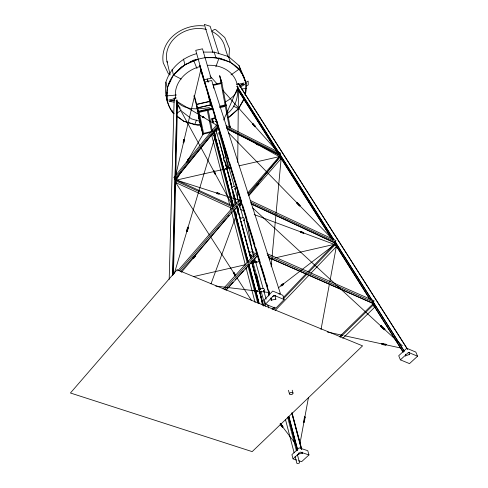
<?xml version="1.0" encoding="UTF-8"?>
<svg xmlns="http://www.w3.org/2000/svg" width="488" height="488" viewBox="0 0 488 488"><rect width="100%" height="100%" fill="white"/><g stroke="black" fill="none" stroke-linecap="round" stroke-linejoin="round"><path stroke-width="0.73" d="M174.1 113.753L172.904 112.826C166.658 103.688 164.438 93.049 165.902 82.124C170.373 67.844 182.408 57.505 196.676 53.637M167.073 101.162L167.201 87.895L165.902 82.124M237.339 198.165L237.43 189.814M237.711 162.486L238.01 133.645M238.022 132.126L238.455 90.378M175.802 182.677L175.107 177.894L175.802 182.677L209.456 235.045M172.673 275.665L176.93 99.875M172.758 275.147L175.107 177.73M175.143 176.211L176.979 100.107M173.466 274.482L175.784 178.01M175.765 176.253L177.559 101.864M169.184 279.362L174.185 97.984L174.49 99.357M228.964 57.639L229.458 48.587L224.773 37.515L215.855 29.762L214.629 29.371L212.274 30.768M237.516 89.389C238.236 98.478 234.612 108.19 227.188 113.698M245.232 95.685L246.074 83.241L244.134 77.574L238.998 65.563L228.5 56.565L214.183 52.1L203.447 52.106M237.589 87.895C237.003 94.379 231.001 98.6 225.859 101.663M268.437 296.002L268.784 292.208M271.169 266.411L271.944 258.067M272.084 256.548L275.94 214.811M276.08 213.299L281.131 158.667L280.673 155.593L279.716 154.049L280.173 157.118L281.131 158.667M271.395 266.625L271.651 263.813L271.151 263.978M271.499 266.814L271.761 264.002L271.047 263.788M173.85 113.564C163.809 102.98 164.993 86.224 173.447 75.048C181.676 65.093 193.596 59.146 206.332 57.566C218.362 56.895 230.604 60.317 239.199 69.082C244.769 76.287 248.124 85.839 245.153 94.8M166.75 94.562L167.067 92.446M299.894 443.934L308.453 397.574M321.012 329.528L329.437 283.918M329.851 281.674L336.342 246.531L336 243.488L334.798 241.548M175.631 175.68L200.885 69.326M256.255 143.362L256.09 143.978L257.975 145.04L258.146 144.424L256.883 143.716M218.85 133.108L219.051 132.413L226.34 158.216M223.705 158.368L223.321 159.667L224.279 161.131M174.314 273.481L217.935 127.026L217.532 125.721L175.973 100.87M234.636 189.106L234.862 188.392L238.589 201.587M235.436 189.484L235.85 188.167M243.463 220.43L243.701 219.698L252.912 252.296M244.293 220.802L244.732 219.466L243.701 217.91L242.011 217.776L240.517 218.636M263.398 291.123L263.666 290.372L266.137 299.138M264.282 291.495L264.783 290.116L263.673 288.463L261.849 288.353L260.214 289.256M177.095 116.504L183.671 121.189L194.724 124.727L196.426 120.06M215.849 66.825L219.002 58.17M211.011 283.821L241.041 202.288M289.469 393.92L289.848 393.005L291.049 392.382L292.367 392.425L293.026 393.102L292.641 394.017L291.44 394.639L290.128 394.597L289.469 393.92L288.457 390.296M223.669 119.987L238.12 86.913M167.201 87.895L173.447 75.048L184.946 64.703L198.256 59.249M168.226 84.668L170.391 80.642M229.677 204.618L211.694 135.383L212.768 134.474L213.781 135.194L232.282 205.851M227.865 117.754L229.793 116.76L238.541 108.726L243.786 99.009M213.457 135.792L213.781 135.194M187.996 159.979L187.331 161.125L188.734 158.85L188.325 159.405M175.839 180.889L181.182 171.733M186.532 162.571L203.337 133.779M228.36 117.449L238.541 108.726L244.287 99.009M212.994 121.408L212.829 118.438M193.419 257.92L192.974 258.506L195.066 255.925L194.627 256.511M257.048 184.732L256.511 185.434L258.03 183.512L257.493 184.214M248.343 195.487L280.673 155.593M217.66 125.593L174.875 178.175L174.997 179.706L217.88 127.057L217.66 125.593L216.587 124.989L173.819 177.614L175.936 178.736L218.252 126.788M181.402 272.334L226.713 218.087M227.689 216.922L229.146 215.171M177.766 270.864L239.498 199.629L240.712 200.306L240.956 202.136L180.536 271.676M179.462 270.901L240.712 200.306M247.642 193.089L279.471 156.428M238.644 204.917L241.127 202.056M248.093 194.041L280.417 156.837M239.809 206.07L241.804 203.783M248.782 195.761L281.192 158.527L280.673 157.398M223.053 288.981L255.688 253.046L257.005 253.754L257.316 255.907L226.109 290.165M224.358 289.652L257.005 253.754M225.981 289.97L233.166 282.076M235.216 279.825L243.433 270.803M244.97 269.114L249.594 264.038M250.619 262.916L253.187 260.098M254.724 258.402L257.292 255.584M175.442 181.085L176.418 180.029L233.868 206.448M265.539 304.152L273.957 295.264L284.15 299.534L275.72 308.343L265.539 304.152L264.35 299.919L272.725 291.043L282.875 295.319L284.15 299.534M272.084 309.331L274.183 307.135M283.101 297.796L306.177 273.628M307.751 271.981L334.5 243.963M273.097 309.63L275.195 307.44M283.589 298.656L307.19 273.963M308.764 272.316L335.512 244.329M275.019 310.685L309.203 274.994M310.783 273.347L336.555 246.44L335.768 244.86M339.306 336.897L372.509 304.378L373.912 304.835M340.362 337.202L373.558 304.719M342.765 338.367L374.772 307.123L373.863 305.323M178.016 70.37L182.39 66.13M308.971 454.932L307.782 450.705L299.223 447.85L291.916 454.633L293.044 458.873L300.382 452.089L308.971 454.932L301.621 461.672L298.76 460.739M400.392 359.863L408.462 352.403L417.569 356.21L409.499 363.609L400.392 359.863L398.72 355.721L406.748 348.267L415.825 352.086L417.569 356.21M280.99 285.84L281.771 285.169M282.759 284.48L283.534 283.815M278.27 287.896L336 243.488M384.849 329.43L384.556 329.656L380.536 325.954L380.829 325.734L381.836 326.661M177.138 113.082L181.396 110.062M230.976 74.908L239.199 69.082M218.715 134.017L219.6 133.486M239.309 86.114L244.153 82.96L238.266 84.296M240.163 87.145L244.488 84.644L244.384 84.345L239.974 85.345M249.96 252.491L251.521 251.613M184.373 65.075L186.355 64.019M189.655 62.263L193.62 60.152L196.566 59.481M246.403 85.888L248.264 84.918L248.142 81.093L245.458 82.484M405.589 355.831L409.267 354.495M236.399 84.296L238.4 83.662L407.498 349.341M298.247 454.175L302.603 453.169M254.62 260.928L253.705 261.141L253.955 262.471M253.486 263.209L252.137 263.52L252.009 262.861L253.333 262.562M255.285 262.117L256.633 261.806L256.755 262.459M193.309 276.653L244.884 264.838M250.039 263.654L253.723 262.812M255.206 262.477L259.653 261.452M269.303 259.244L272.267 258.567M275.238 257.884L335.329 244.122M255.438 262.764L256.786 262.452L256.603 261.812M278.971 294.014L280.429 293.678L211.688 80.489L204.643 82.088M272.548 296.356L275.464 295.691M271.011 300.248L276.104 299.077M212.835 84.711L221.881 82.661L230.281 127.966L229.628 125.794M174.619 98.728L168.726 100.064L174.655 100.778M174.192 100.272L169.037 101.437L174.234 102.096M194.151 96.41L194.047 95.91L194.444 95.825L196.658 104.267L210.389 101.15M210.456 101.376L196.713 104.493L197.573 107.769L211.377 104.639M211.438 104.865L197.634 108.001L198.488 111.252L212.353 108.098M220.149 106.091L225.102 104.951M212.89 108.47L198.201 111.801L202.868 134.2L211.017 132.346M219.484 106.97L226.109 105.469L225.243 102.602M213.158 109.153L208.23 110.27L212.439 131.303M219.71 107.665L225.371 106.378L229.299 127.472M215.69 117.675L211.664 118.59L212.42 122.39L213.756 122.085M215.397 118.041L212.079 118.797L212.719 122.024L214.043 121.719M215.367 121.421L216.69 121.122M215.763 121.628L217.099 121.329M214.519 130.833L216.599 130.357M217.984 130.046L219.368 129.729M213.982 131.675L216.202 131.168M227.268 166.884L228.085 166.701M227.158 168.208L225.785 168.519L225.913 169.153L227.286 168.842M228.536 167.89L229.909 167.579L230.031 168.214M227.152 168.269L225.779 168.58L225.92 169.092L227.292 168.775M228.524 167.957L229.897 167.64L230.043 168.153M175.271 180.365L227.237 168.519M228.719 168.183L230.946 167.677M239.102 165.816L280.624 156.349M234.02 209.34L237.79 208.48L237.272 206.522M209.45 107.549C198.787 109.312 184.848 110.642 177.01 101.638M300.114 205.735L299.614 205.808L296.588 202.691L297.088 202.618M174.234 98.216L176.333 97.923M166.377 95.941L176.467 95.001M241.481 88.956L246.446 88.493M200.599 124.94L197.695 125.129L183.671 121.189L177.089 116.077M203.783 25.888C182.75 23.662 159.527 39.931 163.23 62.8L168.311 73.609L170.013 74.975M205.088 57.706L215.909 57.688L230.342 62.159L240.913 71.187L246.074 83.241M194.724 124.727L200.781 124.928M211.316 57.56L216.471 57.804M250.57 255.456L251.735 255.529M233.227 186.52L234.856 186.66L235.71 187.691M215.739 286.06L269.248 292.562M255.468 291.061L257.505 291.312L253.906 290.519L254.791 290.976M304.524 416.972L305.183 417.1L304.286 422.114L303.585 421.943M304.268 422.096L303.603 421.961L304.5 416.947L305.201 417.124M327.35 331.999L342.979 335.409M344.467 335.738L401.032 348.078M383.013 344.266L384.257 344.534M199.824 121.305L191.503 118.889L182.183 111.606M175.076 179.663L240.425 200.635M293.044 458.873L296.619 460.044M218.685 57.913L224.291 59.89M240.633 209.535L243.481 210.596M254.138 214.561L334.457 244.427M219.362 193.901L216.751 192.998L217.55 193.303M303.847 233.057L300.523 231.8L301.175 232.05M258.359 144.863L255.871 143.539L257.731 144.509M267.058 253.614L374.15 300.87L372.283 303.103L268.656 257.572M267.509 255.444L373.216 301.987L374.394 303.993L268.461 257.45M233.124 207.205L175.686 180.822L175.875 182.646L232.739 208.711M250.74 202.264L335.152 241.67L336.159 243.384L250.887 203.642M251.259 204.045L334.304 242.737L336.006 240.602L250.222 200.476M227.225 129.039L279.099 155.105L280.594 153.165L226.017 125.66M226.621 127.35L279.844 154.135L280.576 155.526L226.572 128.387M181.201 79.062L173.447 75.048L172.081 69.345M233.288 106.012L238.541 108.726M247.611 138.873L279.508 156.746M386.13 344.943L381.726 343.747L382.385 344.125M252.729 207.992L335.677 284.388M336.793 285.425L402.368 345.815M228.36 132.644L332.682 239.334M210.023 75.982L217.093 83.899M222.644 90.127L278.19 152.366M253.272 251.735L254.339 253.339M224.852 160.448L224.395 159.893L232.166 187.721M280.795 423.743L283.01 426.652L282.326 427.183L280.112 424.279M280.63 423.858L282.845 426.762L282.491 427.067L280.277 424.163M280.13 423.584L295.813 444.165M235.667 275.177L233.74 272.17L233.215 272.67L235.143 275.671M235.283 274.768L233.74 272.365L233.215 272.475L235.527 276.086M210.688 236.967L235.32 275.287M236.961 277.843L251.326 300.193M238.364 83.43L407.486 349.085M236.918 86.211L333.792 239.577M335.018 241.511L372.057 300.151M372.869 301.438L404.216 351.055M236.954 86.443L278.874 152.823M279.691 154.11L333.816 239.821M335.043 241.755L372.076 300.401M372.893 301.694L404.229 351.317M237.357 88.755L277.178 151.975M278.807 154.556L332.041 239.065M334.073 242.292L370.24 299.705M372.271 302.932L403.155 351.964M237.4 88.987L277.214 152.213M278.435 154.147L331.657 238.669M334.097 242.536L369.446 298.668M371.88 302.542L403.167 352.22M336.342 246.531L335.134 244.586L334.866 242.158M240.218 71.278L241.389 73.206M243.347 76.415L244.128 77.702M177.309 104.2L199.787 145.473M200.873 147.468L232.782 206.046M211.694 135.383L211.981 135.926M165.786 95.343L166.75 97.277M193.651 60.433L196.951 68.527M237.15 206.631L237.815 208.364M238.998 65.563L240.913 71.187M228.5 56.565L230.342 62.159M227.914 56.632L225.096 48.05A29.829 25.297 -16.3 0 0 212.024 31.476M218.868 53.832L210.163 26.285L204.307 24.4L212.994 52.661M207.424 79.08L208.339 81.99M207.132 79.147L208.047 82.057M214.183 52.1L215.909 57.688M221.881 82.661L219.649 75.396L221.192 83.533M219.82 76.14L221.558 83.271M220.869 79.562L221.839 82.734M215.83 117.669L199.751 65.252L200.153 67.198M216.282 119.127L228.567 159.167M229.458 162.077L234.374 178.096M234.819 179.547L241.743 202.117M242.64 205.033L247.105 219.594M248.002 222.504L254.925 245.074M255.822 247.983L260.287 262.544M261.184 265.46L265.649 280.021M266.546 282.93L267.662 286.572M268.998 290.94L269.669 293.123M199.464 65.313L269.693 294.673M270.767 297.961L271.438 300.151L271.047 298.119M200.446 69.363L269.455 295.149M225.285 102.938L226.066 105.518M229.659 125.715L230.049 127.014M292.202 390.205L293.026 393.102M226.664 159.381L234.313 186.453M239.205 203.789L243.14 217.715M253.272 253.583L253.888 255.755M254.706 258.646L263.087 288.316M267.79 304.976L268.613 307.897M227.603 166.542L227.75 167.049M254.071 260.714L254.254 261.354M216.861 132.913L223.87 158.014M250.722 254.163L251.735 257.786M252.546 260.683L260.635 289.652M261.007 290.982L265.295 306.33M231.385 188.673L231.519 189.155M251.985 262.873L252.162 263.514M223.577 155.562L224.169 157.77M225.541 162.925L232.007 187.215M232.788 190.161L236.314 203.411M237.101 206.357L240.627 219.606M241.017 221.076L251.015 258.616M251.796 261.562L263.557 305.732M291.97 412.464L301.773 449.271M233.715 194.261L235.869 202.349M237.436 208.236L240.175 218.532M240.956 221.473L250.74 258.25M251.521 261.196L259.159 289.878M259.549 291.348L263.459 306.061M292.031 413.452L301.621 449.491M219.185 140.166L224.077 158.569M224.669 160.778L231.91 188.02M232.3 189.49L236.021 203.478M236.802 206.424L250.704 258.689M251.485 261.635L263.038 305.067M291.812 413.281L301.212 448.618M214.073 131.961L233.642 206.363M234.417 209.309L248.172 261.611M248.947 264.557L259.213 303.603M288.859 416.307L297.576 449.46M214.055 132.431L233.404 206.034M234.563 210.45L248.105 261.977M248.88 264.923L255.462 289.945M255.846 291.421L258.945 303.194M288.737 416.551L297.448 449.674M213.799 132.022L233.343 206.43M234.118 209.376L248.056 262.422M248.636 264.63L258.89 303.676M288.506 416.392L297.406 450.278M213.781 132.492L233.105 206.101M234.075 209.785L247.794 262.05M248.569 264.99L258.622 303.274M288.39 416.636L297.277 450.497M233.441 210.267L247.117 262.526M247.892 265.472L257.719 303.011M287.584 417.094L296.448 450.955M297.412 454.633L299.528 462.728L299.028 463.258L297.107 463.551L296.808 463.136L295.087 456.506M194.047 95.91L198.183 111.843M230.251 206.827L231.013 209.773M231.586 211.981L245.36 265.014M246.123 267.955L255.114 302.572M285.523 419.68L294.13 452.827M201.324 125.806L199.281 117.962L198.683 118.096L198.585 117.614L202.868 134.2M183.476 59.054L184.946 64.703M166.963 61.213L170.037 74.353M172.404 110.623L172.904 112.826M207.388 90.939L210.548 105.89M197.274 108.367L201.788 129.954M196.359 104.859L200.867 126.398M222.626 140.727L227.835 167.604M229.976 178.657L231.831 188.228M232.117 189.698L235.112 205.155M213.774 88.328L213.207 85.388L221.131 83.588L225.108 104.963M275.043 295.789L275.683 299.174M246.019 217.355L253.357 256.706M253.906 259.677L254.461 262.642M256.682 274.543L262.367 305.037M298.436 452.968L298.607 454.09M302.078 452.126L302.237 453.254M405.504 354.233L405.607 356.094M409.151 352.269L409.28 354.752M180.334 108.275A31.537 25.962 -16 0 1 177.236 103.297M175.71 98.472A31.537 25.962 -16 0 1 200.007 66.545M207.266 65.343A31.537 25.962 -16 0 1 237.302 85.235M167.341 62.671A29.829 25.297 -16.3 0 1 176.302 36.594A29.829 25.297 -16.3 0 1 206.4 29.439M183.86 139.434L183.134 142.478L183.805 142.844L184.525 139.8L183.86 139.434M184.043 139.666L183.323 142.716L184.342 139.562L184.043 139.666M202.636 116.437L202.459 117.065L203.642 117.785L203.819 117.151L202.636 116.437M187.679 227.158L186.465 231.239L187.215 231.623L188.429 227.542L187.679 227.158M187.819 227.451L186.611 231.532L187.069 231.324L188.283 227.243L187.819 227.451M385.977 344.272L385.624 345.236L381.884 344.418L382.232 343.454L385.977 344.272M217.312 192.717L216.989 193.59L218.801 194.187L219.13 193.309L217.312 192.717M301.005 231.507L300.693 232.343L303.365 233.349L303.682 232.514L301.005 231.507M254.559 290.238L254.138 291.257L256.853 291.592L257.274 290.567L254.559 290.238M227.835 111.233L227.365 112.313L226.865 111.892L227.335 110.813L227.835 111.233M227.353 111.343L226.883 112.423L227.817 110.703L227.353 111.343M188.771 159.338L187.776 161.052L187.3 160.631L188.295 158.917L188.771 159.338M253.18 123.775L252.747 124.391L254.876 126.795L255.309 126.172L253.18 123.775M297.082 202.319L296.594 202.99L299.62 206.107L300.108 205.436L297.082 202.319M258.128 184.147L257.152 185.373L256.407 184.799L257.389 183.579L258.128 184.147M195.194 256.493L193.547 258.494L192.845 257.939L194.499 255.944L195.194 256.493M177.071 269.772L70.431 392.999L252.168 451.62L362.572 345.864L177.071 269.772M381.006 325.472L380.359 326.21L384.379 329.912L385.026 329.174L381.006 325.472M213.921 170.739L213.451 171.233L215.031 174.143L215.501 173.649L213.921 170.739M283.51 284.577L281.741 285.938L281.015 285.071L282.784 283.717L283.51 284.577M215.434 173.838L215.098 173.954L213.518 171.044L213.854 170.928L215.434 173.838M255.248 126.435L252.802 124.129L255.248 126.435M211.09 78.184L204.057 79.782L195.743 50.337L202.477 48.812L211.09 78.184M207.321 110.477L199.22 112.319L203.581 133.316L211.548 131.504L207.321 110.477M202.898 116.906L202.203 116.595L204.076 117.62L202.898 116.906M374.29 304.128L372.893 301.883L373.149 304.976L374.54 307.22L374.29 304.128"/></g></svg>
